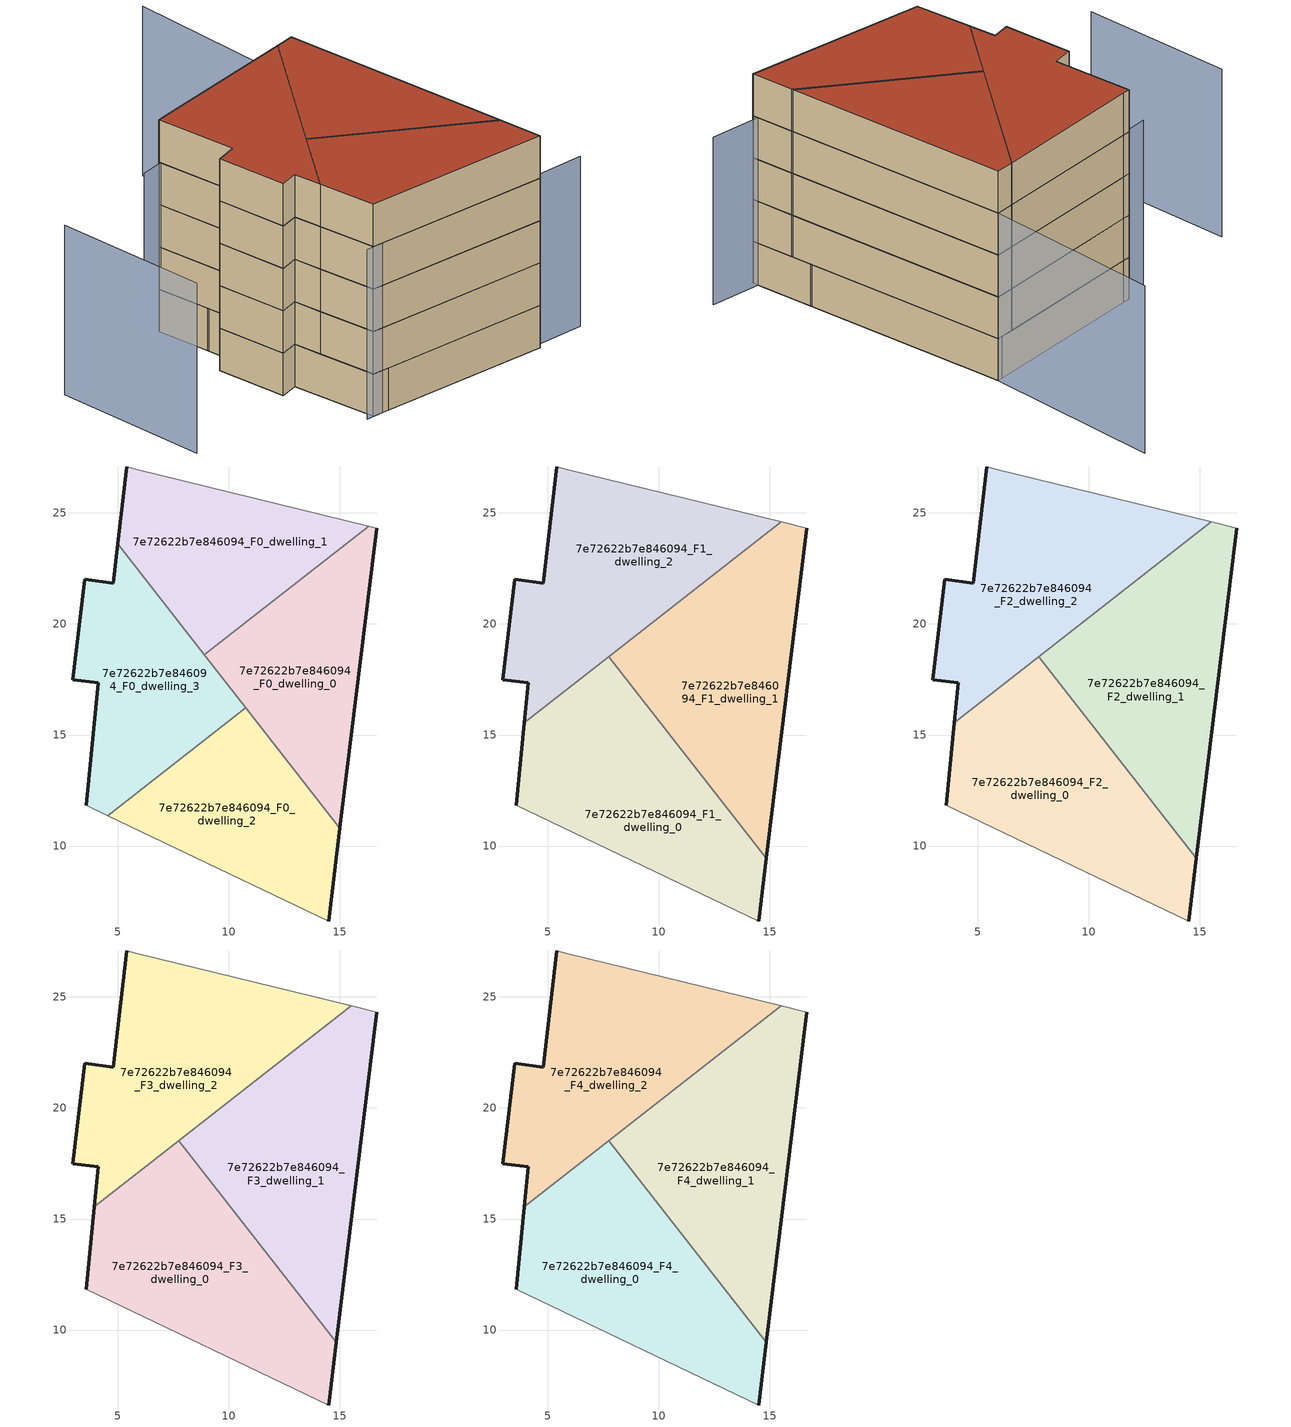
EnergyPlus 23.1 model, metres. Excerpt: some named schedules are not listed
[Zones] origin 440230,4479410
7e72622b7e846094_F0_dwelling_0
 floor ground (EU_floor_Construction): 15.01,10.8 16.67,24.31 16.3,24.4 8.9,18.62 z0
 wall outside (EU_wall_Construction): 16.67,24.31 15.01,10.8 z0:3
 wall to 7e72622b7e846094_F0_dwelling_1 (EU_wall_Construction): 8.9,18.62 16.3,24.4 z0:3
 wall adiabatic (EU_wall_Construction): 16.3,24.4 16.67,24.31 z0:3
 wall to 7e72622b7e846094_F0_dwelling_2 (EU_wall_Construction): 15.01,10.8 10.77,16.22 z0:3
 wall to 7e72622b7e846094_F0_dwelling_3 (EU_wall_Construction): 10.77,16.22 8.9,18.62 z0:3
 ceiling adiabatic (EU_roof_Construction): 16.67,24.31 15.01,10.8 8.9,18.62 16.3,24.4 z3
7e72622b7e846094_F0_dwelling_1
 floor ground (EU_floor_Construction): 16.3,24.4 5.9,26.94 5.41,27.07 5.01,23.6 8.9,18.62 z0
 wall outside (EU_wall_Construction): 5.01,23.6 5.41,27.07 z0:3
 wall adiabatic (EU_wall_Construction): 5.41,27.07 5.9,26.94 16.3,24.4 z0:3
 wall to 7e72622b7e846094_F0_dwelling_3 (EU_wall_Construction): 8.9,18.62 5.01,23.6 z0:3
7e72622b7e846094_F0_dwelling_2
 floor ground (EU_floor_Construction): 14.5,6.62 15.01,10.8 10.77,16.22 4.56,11.37 z0
 wall outside (EU_wall_Construction): 15.01,10.8 14.5,6.62 z0:3
 wall to 7e72622b7e846094_F0_dwelling_3 (EU_wall_Construction): 4.56,11.37 10.77,16.22 z0:3
 wall adiabatic (EU_wall_Construction): 14.5,6.62 4.56,11.37 z0:3
7e72622b7e846094_F0_dwelling_3
 floor ground (EU_floor_Construction): 10.77,16.22 5.01,23.6 4.8,21.84 3.53,22.01 2.98,17.5 4.13,17.35 3.59,11.83 4.56,11.37 z0
 wall outside (EU_wall_Construction): 3.59,11.83 4.13,17.35 2.98,17.5 3.53,22.01 4.8,21.84 5.01,23.6 z0:3
 wall adiabatic (EU_wall_Construction): 4.56,11.37 3.59,11.83 z0:3
7e72622b7e846094_F1_dwelling_0
 floor to 7e72622b7e846094_F0_dwelling_2 (EU_floor_Construction): 14.5,6.62 14.85,9.45 10.02,15.63 4.56,11.37 z3
 floor to 7e72622b7e846094_F0_dwelling_3 (EU_floor_Construction): 10.02,15.63 7.76,18.52 3.95,15.55 3.59,11.83 4.56,11.37 z3
 wall outside (EU_wall_Construction): 14.85,9.45 14.5,6.62 / 3.59,11.83 3.95,15.55 z3:6
 wall adiabatic (EU_wall_Construction): 14.5,6.62 3.59,11.83 z3:6
 wall to 7e72622b7e846094_F1_dwelling_1 (EU_wall_Construction): 7.76,18.52 14.85,9.45 z3:6
 wall to 7e72622b7e846094_F1_dwelling_2 (EU_wall_Construction): 3.95,15.55 7.76,18.52 z3:6
7e72622b7e846094_F1_dwelling_1
 floor to 7e72622b7e846094_F0_dwelling_2 (EU_floor_Construction): 14.85,9.45 15.01,10.8 10.77,16.22 10.02,15.63 z3
 floor to 7e72622b7e846094_F0_dwelling_1 (EU_floor_Construction): 16.3,24.4 15.52,24.59 8.51,19.11 8.9,18.62 z3
 floor to 7e72622b7e846094_F0_dwelling_3 (EU_floor_Construction): 10.77,16.22 8.51,19.11 7.76,18.52 10.02,15.63 z3
 floor adiabatic (EU_floor_Construction): 14.85,9.45 16.67,24.31 16.3,24.4 8.9,18.62 15.01,10.8 z3
 wall outside (EU_wall_Construction): 16.67,24.31 14.85,9.45 z3:6
 wall adiabatic (EU_wall_Construction): 15.52,24.59 16.67,24.31 z3:6
 wall to 7e72622b7e846094_F1_dwelling_2 (EU_wall_Construction): 7.76,18.52 15.52,24.59 z3:6
7e72622b7e846094_F1_dwelling_2
 floor to 7e72622b7e846094_F0_dwelling_1 (EU_floor_Construction): 15.52,24.59 5.9,26.94 5.41,27.07 5.01,23.6 8.51,19.11 z3
 floor to 7e72622b7e846094_F0_dwelling_3 (EU_floor_Construction): 8.51,19.11 5.01,23.6 4.8,21.84 3.53,22.01 2.98,17.5 4.13,17.35 3.95,15.55 z3
 wall outside (EU_wall_Construction): 3.95,15.55 4.13,17.35 2.98,17.5 3.53,22.01 4.8,21.84 5.41,27.07 z3:6
 wall adiabatic (EU_wall_Construction): 5.41,27.07 5.9,26.94 15.52,24.59 z3:6
7e72622b7e846094_F2_dwelling_0
 floor to 7e72622b7e846094_F1_dwelling_0 (EU_floor_Construction): 14.5,6.62 14.85,9.45 7.76,18.52 3.95,15.55 3.59,11.83 z6
 wall outside (EU_wall_Construction): 14.85,9.45 14.5,6.62 / 3.59,11.83 3.95,15.55 z6:9
 wall adiabatic (EU_wall_Construction): 14.5,6.62 3.59,11.83 z6:9
 wall to 7e72622b7e846094_F2_dwelling_1 (EU_wall_Construction): 7.76,18.52 14.85,9.45 z6:9
 wall to 7e72622b7e846094_F2_dwelling_2 (EU_wall_Construction): 3.95,15.55 7.76,18.52 z6:9
7e72622b7e846094_F2_dwelling_1
 floor to 7e72622b7e846094_F1_dwelling_1 (EU_floor_Construction): 14.85,9.45 16.67,24.31 15.52,24.59 7.76,18.52 z6
 wall outside (EU_wall_Construction): 16.67,24.31 14.85,9.45 z6:9
 wall adiabatic (EU_wall_Construction): 15.52,24.59 16.67,24.31 z6:9
 wall to 7e72622b7e846094_F2_dwelling_2 (EU_wall_Construction): 7.76,18.52 15.52,24.59 z6:9
7e72622b7e846094_F2_dwelling_2
 floor to 7e72622b7e846094_F1_dwelling_2 (EU_floor_Construction): 15.52,24.59 5.9,26.94 5.41,27.07 4.8,21.84 3.53,22.01 2.98,17.5 4.13,17.35 3.95,15.55 z6
 wall outside (EU_wall_Construction): 3.95,15.55 4.13,17.35 2.98,17.5 3.53,22.01 4.8,21.84 5.41,27.07 z6:9
 wall adiabatic (EU_wall_Construction): 5.41,27.07 5.9,26.94 15.52,24.59 z6:9
7e72622b7e846094_F3_dwelling_0
 floor to 7e72622b7e846094_F2_dwelling_0 (EU_floor_Construction): 14.5,6.62 14.85,9.45 7.76,18.52 3.95,15.55 3.59,11.83 z9
 wall outside (EU_wall_Construction): 14.85,9.45 14.5,6.62 / 3.59,11.83 3.95,15.55 z9:12
 wall adiabatic (EU_wall_Construction): 14.5,6.62 3.59,11.83 z9:12
 wall to 7e72622b7e846094_F3_dwelling_1 (EU_wall_Construction): 7.76,18.52 14.85,9.45 z9:12
 wall to 7e72622b7e846094_F3_dwelling_2 (EU_wall_Construction): 3.95,15.55 7.76,18.52 z9:12
7e72622b7e846094_F3_dwelling_1
 floor to 7e72622b7e846094_F2_dwelling_1 (EU_floor_Construction): 14.85,9.45 16.67,24.31 15.52,24.59 7.76,18.52 z9
 wall outside (EU_wall_Construction): 16.67,24.31 14.85,9.45 z9:12
 wall adiabatic (EU_wall_Construction): 15.52,24.59 16.67,24.31 z9:12
 wall to 7e72622b7e846094_F3_dwelling_2 (EU_wall_Construction): 7.76,18.52 15.52,24.59 z9:12
7e72622b7e846094_F3_dwelling_2
 floor to 7e72622b7e846094_F2_dwelling_2 (EU_floor_Construction): 15.52,24.59 5.9,26.94 5.41,27.07 4.8,21.84 3.53,22.01 2.98,17.5 4.13,17.35 3.95,15.55 z9
 wall outside (EU_wall_Construction): 3.95,15.55 4.13,17.35 2.98,17.5 3.53,22.01 4.8,21.84 5.41,27.07 z9:12
 wall adiabatic (EU_wall_Construction): 5.41,27.07 5.9,26.94 15.52,24.59 z9:12
7e72622b7e846094_F4_dwelling_0
 floor to 7e72622b7e846094_F3_dwelling_0 (EU_floor_Construction): 14.5,6.62 14.85,9.45 7.76,18.52 3.95,15.55 3.59,11.83 z12
 wall outside (EU_wall_Construction): 14.85,9.45 14.5,6.62 / 3.59,11.83 3.95,15.55 z12:15
 wall adiabatic (EU_wall_Construction): 14.5,6.62 3.59,11.83 z12:15
 wall to 7e72622b7e846094_F4_dwelling_1 (EU_wall_Construction): 7.76,18.52 14.85,9.45 z12:15
 wall to 7e72622b7e846094_F4_dwelling_2 (EU_wall_Construction): 3.95,15.55 7.76,18.52 z12:15
 roof outside (EU_roof_Construction): 7.76,18.52 14.85,9.45 14.5,6.62 3.59,11.83 3.95,15.55 z15
7e72622b7e846094_F4_dwelling_1
 floor to 7e72622b7e846094_F3_dwelling_1 (EU_floor_Construction): 14.85,9.45 16.67,24.31 15.52,24.59 7.76,18.52 z12
 wall outside (EU_wall_Construction): 16.67,24.31 14.85,9.45 z12:15
 wall adiabatic (EU_wall_Construction): 15.52,24.59 16.67,24.31 z12:15
 wall to 7e72622b7e846094_F4_dwelling_2 (EU_wall_Construction): 7.76,18.52 15.52,24.59 z12:15
 roof outside (EU_roof_Construction): 16.67,24.31 14.85,9.45 7.76,18.52 15.52,24.59 z15
7e72622b7e846094_F4_dwelling_2
 floor to 7e72622b7e846094_F3_dwelling_2 (EU_floor_Construction): 15.52,24.59 5.9,26.94 5.41,27.07 4.8,21.84 3.53,22.01 2.98,17.5 4.13,17.35 3.95,15.55 z12
 wall outside (EU_wall_Construction): 3.95,15.55 4.13,17.35 2.98,17.5 3.53,22.01 4.8,21.84 5.41,27.07 z12:15
 wall adiabatic (EU_wall_Construction): 5.41,27.07 5.9,26.94 15.52,24.59 z12:15
 roof outside (EU_roof_Construction): 15.52,24.59 3.95,15.55 4.13,17.35 2.98,17.5 3.53,22.01 4.8,21.84 5.41,27.07 5.9,26.94 z15
shading: -2.97,28.79 -4.65,19.12 / 3.15,12 17.59,5.63 / 19.27,35.56 16.67,24.31 / 16.67,24.31 3.98,27.24 z0:12
[Building]
EU S2 Campaign: North Axis=0; Terrain=City; Solar Distribution=FullExterior
[Site:Location]
Madrid: Latitude=40.5; Longitude=-3.5; Time Zone=1; Elevation=609
[SizingPeriod:WeatherFileDays]
AnnualSizingPeriod: Begin Month=1; Begin Day of Month=1; End Month=12; End Day of Month=31; Day of Week for Start Day=Monday; Use Weather File Daylight Saving Period=No; Use Weather File Rain and Snow Indicators=No
[MATERIAL]
EU_InternalMass_Material: Roughness=MediumRough; Thickness=0.1; Conductivity=1; Density=1800; Specific Heat=900; Thermal Absorptance=0.9; Solar Absorptance=0.7; Visible Absorptance=0.7
[MATERIAL:NOMASS] Roughness=MediumRough; Thermal Absorptance=0.9; Solar Absorptance=0.7; Visible Absorptance=0.7
Name | Thermal Resistance
EU_wall_NoMass | 1.60022
EU_roof_NoMass | 1.57597
EU_floor_NoMass | 0.470652
[CONSTRUCTION]
EU_wall_Construction: EU_wall_NoMass
EU_roof_Construction: EU_roof_NoMass
EU_floor_Construction: EU_floor_NoMass
EU_InternalMass_Construction: EU_InternalMass_Material
[ZONE] Type=1; Multiplier=1; Ceiling Height=autocalculate; Floor Area=autocalculate; Part of Total Floor Area=Yes
Name | Volume
7e72622b7e846094_F0_dwelling_0 | 147.368
7e72622b7e846094_F1_dwelling_0; 7e72622b7e846094_F2_dwelling_0; 7e72622b7e846094_F3_dwelling_0; 7e72622b7e846094_F4_dwelling_0 | 196.486
7e72622b7e846094_F0_dwelling_1 | 147.365
7e72622b7e846094_F1_dwelling_1; 7e72622b7e846094_F2_dwelling_1; 7e72622b7e846094_F3_dwelling_1; 7e72622b7e846094_F4_dwelling_1 | 196.452
7e72622b7e846094_F0_dwelling_2 | 147.357
7e72622b7e846094_F1_dwelling_2; 7e72622b7e846094_F2_dwelling_2; 7e72622b7e846094_F3_dwelling_2; 7e72622b7e846094_F4_dwelling_2 | 196.489
7e72622b7e846094_F0_dwelling_3 | 147.35
[INTERNALMASS] Construction=EU_InternalMass_Construction
Name | Zone or ZoneList | Surface Area
7e72622b7e846094_F0_dwelling_0_EU_InternalMass | 7e72622b7e846094_F0_dwelling_0 | 49.1228
7e72622b7e846094_F0_dwelling_1_EU_InternalMass | 7e72622b7e846094_F0_dwelling_1 | 49.1218
7e72622b7e846094_F0_dwelling_2_EU_InternalMass | 7e72622b7e846094_F0_dwelling_2 | 49.1192
7e72622b7e846094_F0_dwelling_3_EU_InternalMass | 7e72622b7e846094_F0_dwelling_3 | 49.1165
7e72622b7e846094_F1_dwelling_0_EU_InternalMass | 7e72622b7e846094_F1_dwelling_0 | 65.4963
7e72622b7e846094_F1_dwelling_1_EU_InternalMass | 7e72622b7e846094_F1_dwelling_1 | 65.4861
7e72622b7e846094_F1_dwelling_2_EU_InternalMass | 7e72622b7e846094_F1_dwelling_2 | 65.4966
7e72622b7e846094_F2_dwelling_0_EU_InternalMass | 7e72622b7e846094_F2_dwelling_0 | 65.4963
7e72622b7e846094_F2_dwelling_1_EU_InternalMass | 7e72622b7e846094_F2_dwelling_1 | 65.4861
7e72622b7e846094_F2_dwelling_2_EU_InternalMass | 7e72622b7e846094_F2_dwelling_2 | 65.4966
7e72622b7e846094_F3_dwelling_0_EU_InternalMass | 7e72622b7e846094_F3_dwelling_0 | 65.4963
7e72622b7e846094_F3_dwelling_1_EU_InternalMass | 7e72622b7e846094_F3_dwelling_1 | 65.4861
7e72622b7e846094_F3_dwelling_2_EU_InternalMass | 7e72622b7e846094_F3_dwelling_2 | 65.4966
7e72622b7e846094_F4_dwelling_0_EU_InternalMass | 7e72622b7e846094_F4_dwelling_0 | 65.4963
7e72622b7e846094_F4_dwelling_1_EU_InternalMass | 7e72622b7e846094_F4_dwelling_1 | 65.4861
7e72622b7e846094_F4_dwelling_2_EU_InternalMass | 7e72622b7e846094_F4_dwelling_2 | 65.4966
[OTHEREQUIPMENT] Fuel Type=Electricity; Design Level Calculation Method=Watts/Area; Power per Zone Floor Area=1; Fraction Latent=0; Fraction Radiant=0; Fraction Lost=0; Carbon Dioxide Generation Rate=0; EndUse Subcategory=EU_Step8_InternalGains
Name | Zone or ZoneList or Space or SpaceList | Schedule
EU_Step8_InternalGain_7e72622b7e846094_F0_dwelling_0_f000 | 7e72622b7e846094_F0_dwelling_0 | EU_Step8_GainSchedule_7e72622b7e846094_F0_dwelling_0_f000
EU_Step8_InternalGain_7e72622b7e846094_F0_dwelling_1_f000 | 7e72622b7e846094_F0_dwelling_1 | EU_Step8_GainSchedule_7e72622b7e846094_F0_dwelling_1_f000
EU_Step8_InternalGain_7e72622b7e846094_F0_dwelling_2_f000 | 7e72622b7e846094_F0_dwelling_2 | EU_Step8_GainSchedule_7e72622b7e846094_F0_dwelling_2_f000
EU_Step8_InternalGain_7e72622b7e846094_F0_dwelling_3_f000 | 7e72622b7e846094_F0_dwelling_3 | EU_Step8_GainSchedule_7e72622b7e846094_F0_dwelling_3_f000
EU_Step8_InternalGain_7e72622b7e846094_F1_dwelling_0_f000 | 7e72622b7e846094_F1_dwelling_0 | EU_Step8_GainSchedule_7e72622b7e846094_F1_dwelling_0_f000
EU_Step8_InternalGain_7e72622b7e846094_F1_dwelling_1_f000 | 7e72622b7e846094_F1_dwelling_1 | EU_Step8_GainSchedule_7e72622b7e846094_F1_dwelling_1_f000
EU_Step8_InternalGain_7e72622b7e846094_F1_dwelling_2_f000 | 7e72622b7e846094_F1_dwelling_2 | EU_Step8_GainSchedule_7e72622b7e846094_F1_dwelling_2_f000
EU_Step8_InternalGain_7e72622b7e846094_F2_dwelling_0_f000 | 7e72622b7e846094_F2_dwelling_0 | EU_Step8_GainSchedule_7e72622b7e846094_F2_dwelling_0_f000
EU_Step8_InternalGain_7e72622b7e846094_F2_dwelling_1_f000 | 7e72622b7e846094_F2_dwelling_1 | EU_Step8_GainSchedule_7e72622b7e846094_F2_dwelling_1_f000
EU_Step8_InternalGain_7e72622b7e846094_F2_dwelling_2_f000 | 7e72622b7e846094_F2_dwelling_2 | EU_Step8_GainSchedule_7e72622b7e846094_F2_dwelling_2_f000
EU_Step8_InternalGain_7e72622b7e846094_F3_dwelling_0_f000 | 7e72622b7e846094_F3_dwelling_0 | EU_Step8_GainSchedule_7e72622b7e846094_F3_dwelling_0_f000
EU_Step8_InternalGain_7e72622b7e846094_F3_dwelling_1_f000 | 7e72622b7e846094_F3_dwelling_1 | EU_Step8_GainSchedule_7e72622b7e846094_F3_dwelling_1_f000
EU_Step8_InternalGain_7e72622b7e846094_F3_dwelling_2_f000 | 7e72622b7e846094_F3_dwelling_2 | EU_Step8_GainSchedule_7e72622b7e846094_F3_dwelling_2_f000
EU_Step8_InternalGain_7e72622b7e846094_F4_dwelling_0_f000 | 7e72622b7e846094_F4_dwelling_0 | EU_Step8_GainSchedule_7e72622b7e846094_F4_dwelling_0_f000
EU_Step8_InternalGain_7e72622b7e846094_F4_dwelling_1_f000 | 7e72622b7e846094_F4_dwelling_1 | EU_Step8_GainSchedule_7e72622b7e846094_F4_dwelling_1_f000
EU_Step8_InternalGain_7e72622b7e846094_F4_dwelling_2_f000 | 7e72622b7e846094_F4_dwelling_2 | EU_Step8_GainSchedule_7e72622b7e846094_F4_dwelling_2_f000
[ZONEVENTILATION:DESIGNFLOWRATE] Schedule=EU_AlwaysOn; Design Flow Rate Calculation Method=AirChanges/Hour; Air Changes per Hour=0.480704; Ventilation Type=Natural; Fan Pressure Rise=0; Fan Total Efficiency=1; Constant Term Coefficient=1; Temperature Term Coefficient=0; Velocity Term Coefficient=0; Velocity Squared Term Coefficient=0; Minimum Indoor Temperature=-100; Maximum Indoor Temperature=100; Delta Temperature=-100; Minimum Outdoor Temperature=-100; Maximum Outdoor Temperature=100; Maximum Wind Speed=40
Name | Zone or ZoneList or Space or SpaceList
EU_ConstantAir_7e72622b7e846094_F0_dwelling_0 | 7e72622b7e846094_F0_dwelling_0
EU_ConstantAir_7e72622b7e846094_F0_dwelling_1 | 7e72622b7e846094_F0_dwelling_1
EU_ConstantAir_7e72622b7e846094_F0_dwelling_2 | 7e72622b7e846094_F0_dwelling_2
EU_ConstantAir_7e72622b7e846094_F0_dwelling_3 | 7e72622b7e846094_F0_dwelling_3
EU_ConstantAir_7e72622b7e846094_F1_dwelling_0 | 7e72622b7e846094_F1_dwelling_0
EU_ConstantAir_7e72622b7e846094_F1_dwelling_1 | 7e72622b7e846094_F1_dwelling_1
EU_ConstantAir_7e72622b7e846094_F1_dwelling_2 | 7e72622b7e846094_F1_dwelling_2
EU_ConstantAir_7e72622b7e846094_F2_dwelling_0 | 7e72622b7e846094_F2_dwelling_0
EU_ConstantAir_7e72622b7e846094_F2_dwelling_1 | 7e72622b7e846094_F2_dwelling_1
EU_ConstantAir_7e72622b7e846094_F2_dwelling_2 | 7e72622b7e846094_F2_dwelling_2
EU_ConstantAir_7e72622b7e846094_F3_dwelling_0 | 7e72622b7e846094_F3_dwelling_0
EU_ConstantAir_7e72622b7e846094_F3_dwelling_1 | 7e72622b7e846094_F3_dwelling_1
EU_ConstantAir_7e72622b7e846094_F3_dwelling_2 | 7e72622b7e846094_F3_dwelling_2
EU_ConstantAir_7e72622b7e846094_F4_dwelling_0 | 7e72622b7e846094_F4_dwelling_0
EU_ConstantAir_7e72622b7e846094_F4_dwelling_1 | 7e72622b7e846094_F4_dwelling_1
EU_ConstantAir_7e72622b7e846094_F4_dwelling_2 | 7e72622b7e846094_F4_dwelling_2
[HVACTEMPLATE:THERMOSTAT] Constant Heating Setpoint=20; Constant Cooling Setpoint=50
EU_HeatOnly_7e72622b7e846094_F0_dwelling_0; EU_HeatOnly_7e72622b7e846094_F0_dwelling_1; EU_HeatOnly_7e72622b7e846094_F0_dwelling_2; EU_HeatOnly_7e72622b7e846094_F0_dwelling_3; EU_HeatOnly_7e72622b7e846094_F1_dwelling_0; EU_HeatOnly_7e72622b7e846094_F1_dwelling_1; EU_HeatOnly_7e72622b7e846094_F1_dwelling_2; EU_HeatOnly_7e72622b7e846094_F2_dwelling_0; EU_HeatOnly_7e72622b7e846094_F2_dwelling_1; EU_HeatOnly_7e72622b7e846094_F2_dwelling_2; EU_HeatOnly_7e72622b7e846094_F3_dwelling_0; EU_HeatOnly_7e72622b7e846094_F3_dwelling_1; EU_HeatOnly_7e72622b7e846094_F3_dwelling_2; EU_HeatOnly_7e72622b7e846094_F4_dwelling_0; EU_HeatOnly_7e72622b7e846094_F4_dwelling_1; EU_HeatOnly_7e72622b7e846094_F4_dwelling_2
[HVACTEMPLATE:ZONE:IDEALLOADSAIRSYSTEM]
7e72622b7e846094_F0_dwelling_0: Template Thermostat=EU_HeatOnly_7e72622b7e846094_F0_dwelling_0; System Availability Schedule=EU_AlwaysOn; Maximum Heating Supply Air Temperature=50; Minimum Cooling Supply Air Temperature=13; Maximum Heating Supply Air Humidity Ratio=0.0156; Minimum Cooling Supply Air Humidity Ratio=0.0077; Heating Limit=NoLimit; Cooling Limit=NoLimit; Heating Availability Schedule=EU_AlwaysOn; Cooling Availability Schedule=EU_CoolingOff; Dehumidification Control Type=ConstantSensibleHeatRatio; Cooling Sensible Heat Ratio=0.7; Dehumidification Setpoint=60; Humidification Control Type=None; Humidification Setpoint=30; Outdoor Air Method=None; Outdoor Air Flow Rate per Person=0.00944; Outdoor Air Flow Rate per Zone Floor Area=0; Outdoor Air Flow Rate per Zone=0; Demand Controlled Ventilation Type=None; Outdoor Air Economizer Type=NoEconomizer; Heat Recovery Type=None; Sensible Heat Recovery Effectiveness=0.7; Latent Heat Recovery Effectiveness=0.65
